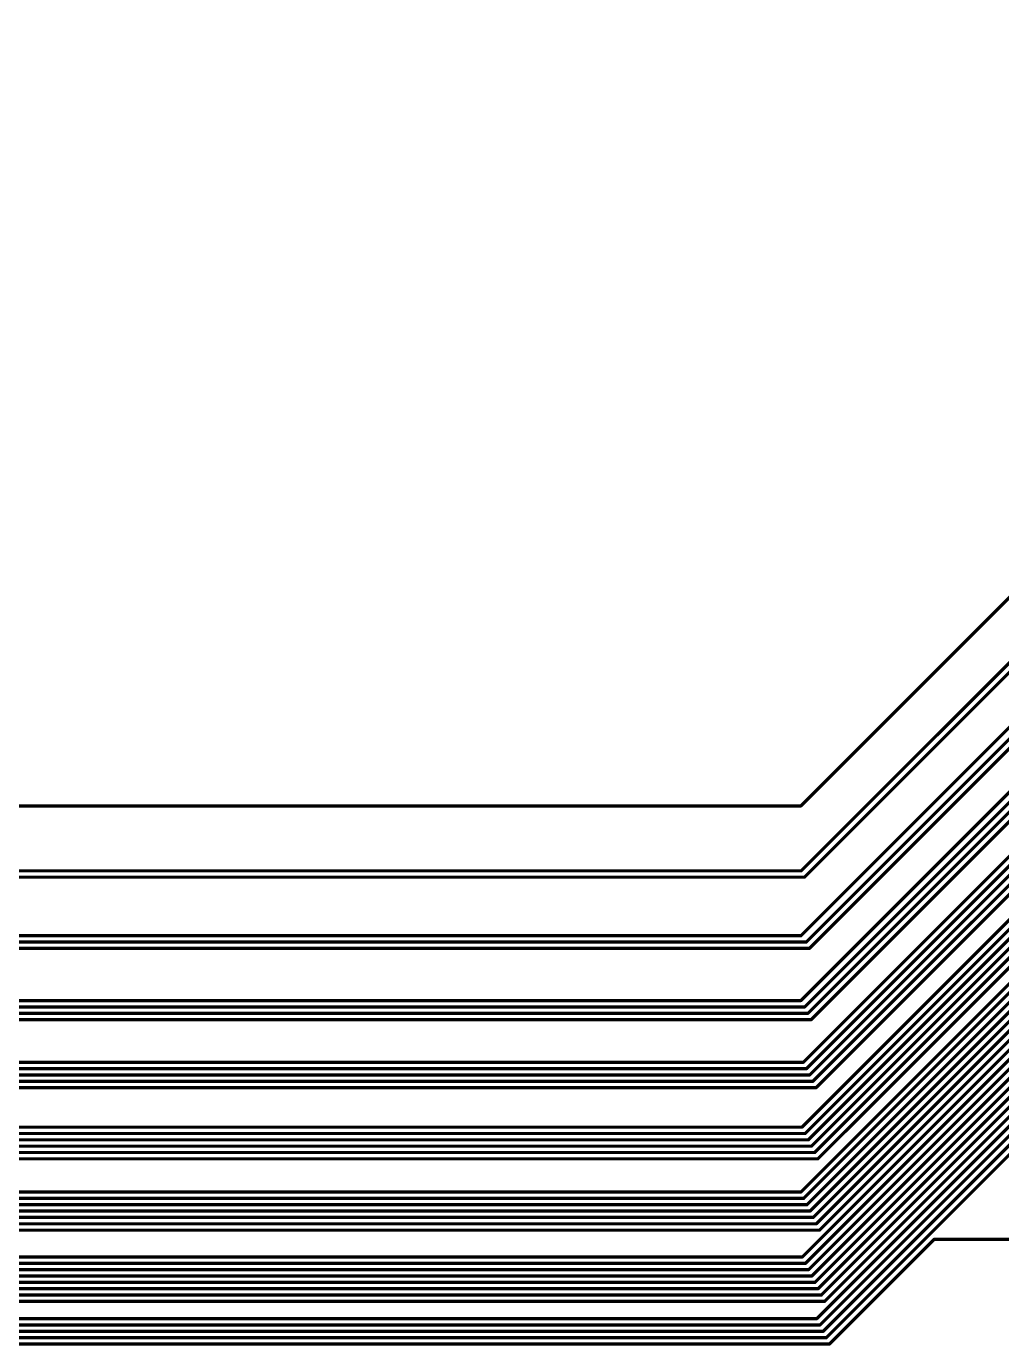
# Model space of a CAD drawing. Header units: inches. Extents: x 0 to 565, y 0 to 565.
# Drawn here: x 297.8 to 313.16, y 281.94 to 302.72 of the extents above; entities that cross this region are included whole.
import ezdxf

# ---------------------------------------------------------------- set-up
doc = ezdxf.new("R2010")
doc.units = ezdxf.units.IN

msp = doc.modelspace()

# ---------------------------------------------------------------- linework, layer by layer
at = {"const_width": 0.05}
for points in [[(310, 290.439), (553.172, 533.611)], [(310.006, 289.417), (547.95, 527.361)], [(310.056, 289.317), (541.85, 521.111)], [(310, 288.394), (536.467, 514.861)], [(310.083, 288.294), (530.4, 508.611)], [(310.133, 288.194), (524.3, 502.361)], [(310, 287.372), (518.739, 496.111)], [(310.061, 287.272), (512.65, 489.861)], [(310.111, 287.172), (506.55, 483.611)], [(310.161, 287.072), (500.45, 477.361)], [(310.039, 286.4), (494.75, 471.111)], [(310.089, 286.3), (488.65, 464.861)], [(310.139, 286.2), (482.55, 458.611)], [(310.189, 286.1), (476.45, 452.361)], [(310.239, 286), (470.35, 446.111)], [(310.017, 285.378), (464.5, 439.861)], [(310.067, 285.278), (458.4, 433.611)], [(310.117, 285.178), (452.3, 427.361)], [(310.167, 285.078), (446.2, 421.111)], [(310.217, 284.978), (440.1, 414.861)], [(310.267, 284.878), (434, 408.611)], [(310, 284.356), (428.006, 402.361)], [(310.044, 284.256), (421.9, 396.111)], [(310.094, 284.156), (415.8, 389.861)], [(310.144, 284.056), (409.7, 383.611)], [(310.194, 283.956), (403.6, 377.361)], [(310.244, 283.856), (397.5, 371.111)], [(310.294, 283.756), (391.4, 364.861)], [(310.022, 283.333), (385.3, 358.611)], [(310.072, 283.233), (379.2, 352.361)], [(310.122, 283.133), (373.1, 346.111)], [(310.172, 283.033), (367, 339.861)], [(310.222, 282.933), (360.9, 333.611)], [(310.272, 282.833), (354.8, 327.361)], [(310.322, 282.733), (348.7, 321.111)], [(310.372, 282.633), (342.6, 314.861)], [(310.25, 282.361), (336.5, 308.611)], [(310.3, 282.261), (330.4, 302.361)], [(310.35, 282.161), (324.3, 296.111)], [(292.35, 290.439), (310, 290.439)], [(310.4, 282.061), (318.2, 289.861)], [(291.239, 289.317), (310.056, 289.317)], [(292.25, 289.417), (310.006, 289.417)], [(291.15, 288.294), (310.083, 288.294)], [(292.161, 288.394), (310, 288.394)], [(290.139, 288.194), (310.133, 288.194)], [(291.061, 287.272), (310.061, 287.272)], [(292.072, 287.372), (310, 287.372)], [(289.039, 287.072), (310.161, 287.072)], [(290.05, 287.172), (310.111, 287.172)], [(291.933, 286.4), (310.039, 286.4)], [(289.911, 286.2), (310.139, 286.2)], [(290.922, 286.3), (310.089, 286.3)], [(287.889, 286), (310.239, 286)], [(288.9, 286.1), (310.189, 286.1)], [(291.844, 285.378), (310.017, 285.378)], [(289.822, 285.178), (310.117, 285.178)], [(290.833, 285.278), (310.067, 285.278)], [(287.8, 284.978), (310.217, 284.978)], [(288.811, 285.078), (310.167, 285.078)], [(286.789, 284.878), (310.267, 284.878)], [(291.756, 284.356), (310, 284.356)], [(289.733, 284.156), (310.094, 284.156)], [(290.744, 284.256), (310.044, 284.256)], [(287.711, 283.956), (310.194, 283.956)], [(288.722, 284.056), (310.144, 284.056)], [(285.689, 283.756), (310.294, 283.756)], [(286.7, 283.856), (310.244, 283.856)], [(310.45, 281.961), (312.1, 283.611)], [(312.1, 283.611), (560.764, 283.611)], [(291.667, 283.333), (310.022, 283.333)], [(289.644, 283.133), (310.122, 283.133)], [(290.656, 283.233), (310.072, 283.233)], [(287.622, 282.933), (310.222, 282.933)], [(288.633, 283.033), (310.172, 283.033)], [(285.6, 282.733), (310.322, 282.733)], [(286.611, 282.833), (310.272, 282.833)], [(284.589, 282.633), (310.372, 282.633)], [(290.517, 282.261), (310.3, 282.261)], [(291.528, 282.361), (310.25, 282.361)], [(288.494, 282.061), (310.4, 282.061)], [(289.506, 282.161), (310.35, 282.161)], [(287.483, 281.961), (310.45, 281.961)]]:
    msp.add_lwpolyline(points, dxfattribs=at)
at = {"const_width": 0.025}
for points in [[(309.987, 290.439, 1), (310.012, 290.439, 1)], [(309.987, 290.439, 1), (310.012, 290.439, 1)], [(309.993, 289.417, 1), (310.018, 289.417, 1)], [(309.993, 289.417, 1), (310.018, 289.417, 1)], [(310.043, 289.317, 1), (310.068, 289.317, 1)], [(310.043, 289.317, 1), (310.068, 289.317, 1)], [(309.987, 288.394, 1), (310.012, 288.394, 1)], [(309.987, 288.394, 1), (310.012, 288.394, 1)], [(310.071, 288.294, 1), (310.096, 288.294, 1)], [(310.071, 288.294, 1), (310.096, 288.294, 1)], [(310.121, 288.194, 1), (310.146, 288.194, 1)], [(310.121, 288.194, 1), (310.146, 288.194, 1)], [(309.987, 287.372, 1), (310.012, 287.372, 1)], [(309.987, 287.372, 1), (310.012, 287.372, 1)], [(310.049, 287.272, 1), (310.074, 287.272, 1)], [(310.049, 287.272, 1), (310.074, 287.272, 1)], [(310.099, 287.172, 1), (310.124, 287.172, 1)], [(310.099, 287.172, 1), (310.124, 287.172, 1)], [(310.149, 287.072, 1), (310.174, 287.072, 1)], [(310.149, 287.072, 1), (310.174, 287.072, 1)], [(310.026, 286.4, 1), (310.051, 286.4, 1)], [(310.026, 286.4, 1), (310.051, 286.4, 1)], [(310.076, 286.3, 1), (310.101, 286.3, 1)], [(310.076, 286.3, 1), (310.101, 286.3, 1)], [(310.126, 286.2, 1), (310.151, 286.2, 1)], [(310.126, 286.2, 1), (310.151, 286.2, 1)], [(310.176, 286.1, 1), (310.201, 286.1, 1)], [(310.176, 286.1, 1), (310.201, 286.1, 1)], [(310.226, 286, 1), (310.251, 286, 1)], [(310.226, 286, 1), (310.251, 286, 1)], [(310.004, 285.378, 1), (310.029, 285.378, 1)], [(310.004, 285.378, 1), (310.029, 285.378, 1)], [(310.054, 285.278, 1), (310.079, 285.278, 1)], [(310.054, 285.278, 1), (310.079, 285.278, 1)], [(310.104, 285.178, 1), (310.129, 285.178, 1)], [(310.104, 285.178, 1), (310.129, 285.178, 1)], [(310.154, 285.078, 1), (310.179, 285.078, 1)], [(310.154, 285.078, 1), (310.179, 285.078, 1)], [(310.204, 284.978, 1), (310.229, 284.978, 1)], [(310.204, 284.978, 1), (310.229, 284.978, 1)], [(310.254, 284.878, 1), (310.279, 284.878, 1)], [(310.254, 284.878, 1), (310.279, 284.878, 1)], [(309.987, 284.356, 1), (310.012, 284.356, 1)], [(309.987, 284.356, 1), (310.012, 284.356, 1)], [(310.032, 284.256, 1), (310.057, 284.256, 1)], [(310.032, 284.256, 1), (310.057, 284.256, 1)], [(310.082, 284.156, 1), (310.107, 284.156, 1)], [(310.082, 284.156, 1), (310.107, 284.156, 1)], [(310.132, 284.056, 1), (310.157, 284.056, 1)], [(310.132, 284.056, 1), (310.157, 284.056, 1)], [(310.182, 283.956, 1), (310.207, 283.956, 1)], [(310.182, 283.956, 1), (310.207, 283.956, 1)], [(310.232, 283.856, 1), (310.257, 283.856, 1)], [(310.232, 283.856, 1), (310.257, 283.856, 1)], [(310.282, 283.756, 1), (310.307, 283.756, 1)], [(310.282, 283.756, 1), (310.307, 283.756, 1)], [(312.087, 283.611, 1), (312.112, 283.611, 1)], [(312.087, 283.611, 1), (312.112, 283.611, 1)], [(310.01, 283.333, 1), (310.035, 283.333, 1)], [(310.01, 283.333, 1), (310.035, 283.333, 1)], [(310.06, 283.233, 1), (310.085, 283.233, 1)], [(310.06, 283.233, 1), (310.085, 283.233, 1)], [(310.11, 283.133, 1), (310.135, 283.133, 1)], [(310.11, 283.133, 1), (310.135, 283.133, 1)], [(310.16, 283.033, 1), (310.185, 283.033, 1)], [(310.16, 283.033, 1), (310.185, 283.033, 1)], [(310.21, 282.933, 1), (310.235, 282.933, 1)], [(310.21, 282.933, 1), (310.235, 282.933, 1)], [(310.26, 282.833, 1), (310.285, 282.833, 1)], [(310.26, 282.833, 1), (310.285, 282.833, 1)], [(310.31, 282.733, 1), (310.335, 282.733, 1)], [(310.31, 282.733, 1), (310.335, 282.733, 1)], [(310.36, 282.633, 1), (310.385, 282.633, 1)], [(310.36, 282.633, 1), (310.385, 282.633, 1)], [(310.237, 282.361, 1), (310.262, 282.361, 1)], [(310.237, 282.361, 1), (310.262, 282.361, 1)], [(310.287, 282.261, 1), (310.312, 282.261, 1)], [(310.287, 282.261, 1), (310.312, 282.261, 1)], [(310.337, 282.161, 1), (310.362, 282.161, 1)], [(310.337, 282.161, 1), (310.362, 282.161, 1)], [(310.387, 282.061, 1), (310.412, 282.061, 1)], [(310.387, 282.061, 1), (310.412, 282.061, 1)], [(310.437, 281.961, 1), (310.462, 281.961, 1)], [(310.437, 281.961, 1), (310.462, 281.961, 1)]]:
    msp.add_lwpolyline(points, format="xyb", close=True, dxfattribs=at)

doc.saveas('drawing.dxf')
